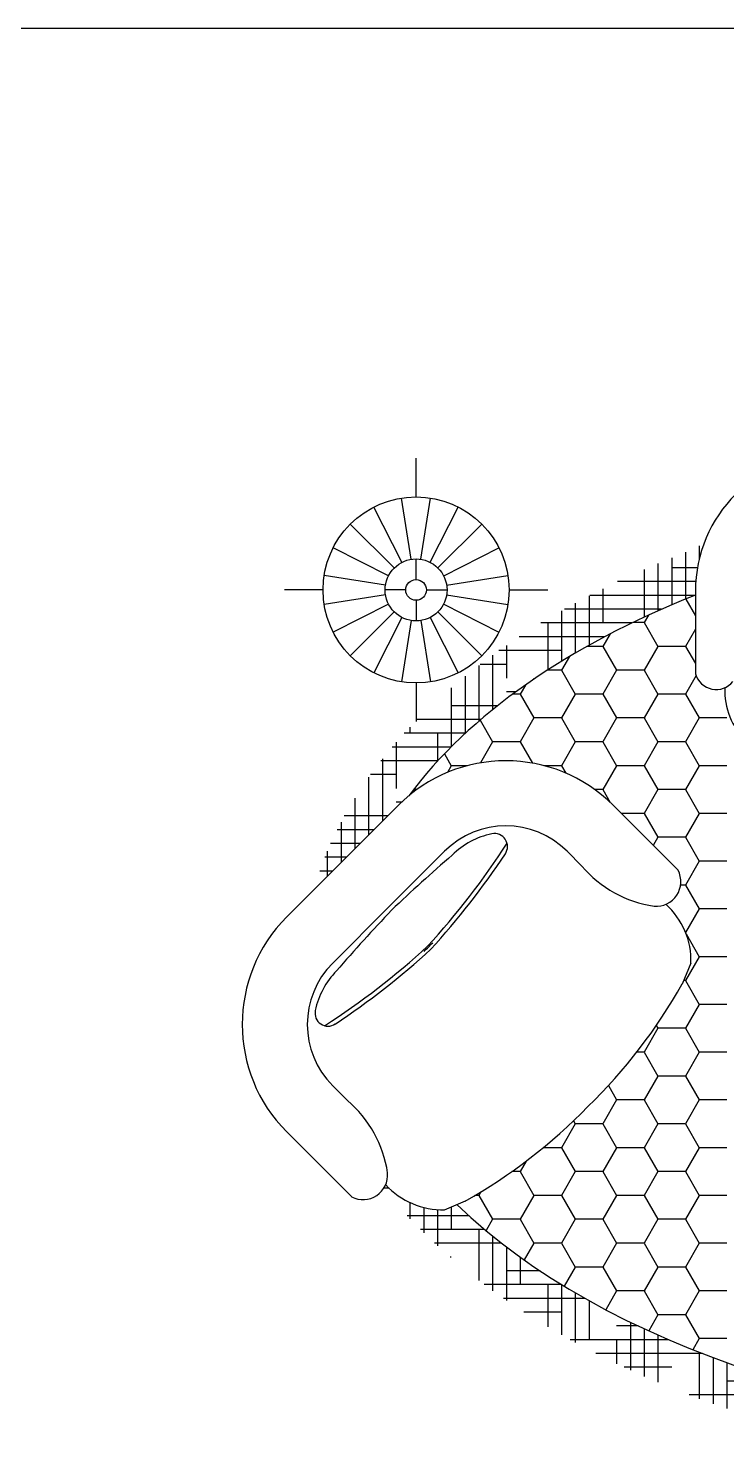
# Model space of a CAD drawing. Header units: millimetres. Extents: x -30782 to 40110, y 35885 to 73818.
# Drawn here: x 5712 to 7403, y 64224 to 67634 of the extents above; entities that cross this region are included whole.
import ezdxf

# ---------------------------------------------------------------- set-up
doc = ezdxf.new("R2010")
doc.units = ezdxf.units.MM
doc.layers.add('www.cad-blocks.net', color=7, linetype='Continuous')

# ---------------------------------------------------------------- blocks, each defined once
blk = doc.blocks.new('A$C04B71D83')
for p, q in [((416.1, 2375.8), (416.1, 2469.4)), ((404.3, 2224.9), (380.9, 2373.1)), ((427.8, 2224.9), (451.3, 2373.1)), ((382, 2217.7), (313.9, 2351.3)), ((450.1, 2217.7), (518.2, 2351.3)), ((363, 2203.9), (257, 2309.9)), ((469.1, 2203.9), (575.2, 2309.9)), ((349.2, 2184.9), (215.6, 2253)), ((482.9, 2184.9), (616.5, 2253)), ((1101.4, 2257.4), (1101.4, 2225)), ((416.1, 2175.8), (416.1, 2225.8)), ((1034.7, 2228.5), (1034.7, 2114.8)), ((1068, 2242.1), (1068, 2128.7)), ((342, 2162.6), (193.8, 2186)), ((490.1, 2162.6), (638.3, 2186)), ((968, 2200.3), (968, 2085.1)), ((1001.4, 2214.7), (1001.4, 2100.3)), ((1097.1, 2204.2), (1034.7, 2204.2)), ((191.1, 2150.8), (97.5, 2150.8)), ((391.1, 2150.8), (341.1, 2150.8)), ((441.1, 2150.8), (491.1, 2150.8)), ((641.1, 2150.8), (734.6, 2150.8)), ((868, 2153.5), (868, 2070.9)), ((1093.1, 2170.9), (903.7, 2170.9)), ((342, 2139.1), (193.8, 2115.6)), ((349.2, 2116.8), (215.6, 2048.7)), ((416.1, 2125.8), (416.1, 2075.8)), ((482.9, 2116.8), (616.5, 2048.7)), ((490.1, 2139.1), (638.3, 2115.6)), ((801.3, 2118.7), (801.3, 1998.1)), ((834.7, 2136.5), (834.7, 2017.2)), ((1090, 2137.5), (836.8, 2137.5)), ((1068.6, 2128.9), (1092.3, 2088)), ((1092.3, 2147.9), (1092.3, 1947.9)), ((363, 2097.8), (257, 1991.7)), ((382, 2084), (313.9, 1950.4)), ((450.1, 2084), (518.2, 1950.4)), ((469.1, 2097.8), (575.2, 1991.7)), ((768, 2100.1), (768, 1978.2)), ((1010.3, 2104.2), (775.2, 2104.2)), ((978.2, 2089.8), (968, 2072.1)), ((404.3, 2076.8), (380.9, 1928.6)), ((427.8, 2076.8), (451.3, 1928.6)), ((938, 2070.9), (718.3, 2070.9)), ((734.7, 2070.9), (734.7, 1957.2)), ((934.7, 2070.9), (934.7, 2069.2)), ((968, 2072.1), (940.7, 2072.1)), ((968, 2072.1), (1001.4, 2014.4)), ((1092.3, 2056.3), (1068.1, 2014.4)), ((634.7, 2016.7), (634.7, 1937.5)), ((872.2, 2037.5), (665.6, 2037.5)), ((868, 2014.4), (829.7, 2014.4)), ((885.4, 2044.4), (868, 2014.4)), ((868, 2014.4), (901.4, 1956.7)), ((1001.4, 2014.4), (968, 1956.7)), ((1068, 2014.4), (1001.4, 2014.4)), ((1068.1, 2014.4), (1092.3, 1972.5)), ((601.3, 1993.2), (601.3, 1861)), ((768, 2004.2), (616.7, 2004.2)), ((787.1, 1989.7), (768, 1956.7)), ((568, 1968.3), (568, 1833.2)), ((634.7, 1970.8), (571.3, 1970.8)), ((768, 1956.7), (733.8, 1956.7)), ((768, 1956.7), (801.4, 1898.9)), ((901.4, 1956.7), (868, 1898.9)), ((968, 1956.7), (901.4, 1956.7)), ((968, 1956.7), (1001.4, 1898.9)), ((1093.8, 1943.5), (1068.1, 1898.9)), ((416.1, 1925.8), (416.1, 1832.3)), ((501.3, 1914.3), (501.3, 1771.4)), ((534.6, 1942.1), (534.6, 1803.4)), ((680.6, 1920.8), (668, 1898.9)), ((701.3, 1937.5), (701.3, 1935.1)), ((657.5, 1904.2), (634.7, 1904.2)), ((668, 1898.9), (650.3, 1898.9)), ((668, 1898.9), (701.3, 1841.2)), ((801.4, 1898.9), (768, 1841.2)), ((868, 1898.9), (801.3, 1898.9)), ((868, 1898.9), (901.4, 1841.2)), ((1001.4, 1898.9), (968, 1841.2)), ((1068, 1898.9), (1001.4, 1898.9)), ((1068.1, 1898.9), (1101.4, 1841.2)), ((613.6, 1870.8), (501.3, 1870.8)), ((701.3, 1841.2), (668, 1783.4)), ((768, 1841.2), (701.3, 1841.2)), ((768, 1841.2), (801.4, 1783.4)), ((901.4, 1841.2), (868, 1783.4)), ((968, 1841.2), (901.4, 1841.2)), ((968, 1841.2), (1001.4, 1783.4)), ((1101.4, 1841.2), (1068.1, 1783.4)), ((1168.1, 1841.2), (1101.4, 1841.2)), ((401.3, 1819.1), (401.3, 1804.2)), ((573, 1837.5), (419, 1837.5)), ((571.1, 1835.8), (601.3, 1783.4)), ((368, 1782.3), (368, 1670.8)), ((535.4, 1804.2), (387.4, 1804.2)), ((468, 1804.2), (468, 1736.8)), ((601.3, 1783.4), (571.9, 1732.5)), ((668, 1783.4), (601.3, 1783.4)), ((668, 1783.4), (697.8, 1731.9)), ((801.4, 1783.4), (768, 1725.7)), ((868, 1783.4), (801.3, 1783.4)), ((868, 1783.4), (901.4, 1725.7)), ((1001.4, 1783.4), (968, 1725.7)), ((1068, 1783.4), (1001.4, 1783.4)), ((1068.1, 1783.4), (1101.4, 1725.7)), ((334.6, 1742.1), (334.6, 1591.3)), ((500.7, 1770.8), (358.1, 1770.8)), ((484.7, 1754.5), (501.3, 1725.7)), ((468.6, 1737.5), (331, 1737.5)), ((501.3, 1725.7), (491.9, 1709.4)), ((540.3, 1725.7), (501.3, 1725.7)), ((768, 1725.7), (726, 1725.7)), ((768, 1725.7), (778.4, 1707.7)), ((901.4, 1725.7), (868, 1667.9)), ((968, 1725.7), (901.4, 1725.7)), ((968, 1725.7), (1001.4, 1668)), ((1101.4, 1725.7), (1068.1, 1667.9)), ((1168.1, 1725.7), (1101.4, 1725.7)), ((301.3, 1697.6), (301.3, 1558)), ((368, 1704.1), (305.9, 1704.1)), ((267.9, 1647.5), (267.9, 1524.6)), ((381, 1637.5), (368, 1637.5)), ((417.9, 1667.9), (409.7, 1667.9)), ((868, 1667.9), (848.5, 1667.9)), ((868, 1668), (886, 1636.8)), ((1001.4, 1667.9), (968, 1610.2)), ((1068, 1667.9), (1001.4, 1667.9)), ((1068.1, 1668), (1101.4, 1610.2)), ((347.4, 1604.1), (242.5, 1604.1)), ((248.5, 1505.2), (373.3, 1630)), ((893, 1630), (1050.2, 1472.8)), ((968, 1610.2), (912.8, 1610.2)), ((968, 1610.2), (1001.4, 1552.5)), ((1101.4, 1610.2), (1068.1, 1552.5)), ((1168.1, 1610.2), (1101.4, 1610.2)), ((314.1, 1570.8), (225.1, 1570.8)), ((234.6, 1589.4), (234.6, 1491.3)), ((280.8, 1537.5), (209.4, 1537.5)), ((1001.4, 1552.5), (990.1, 1532.9)), ((1068, 1552.5), (1001.4, 1552.5)), ((1068.1, 1552.5), (1101.4, 1494.7)), ((247.4, 1504.1), (195.4, 1504.1)), ((201.3, 1518.6), (201.3, 1458)), ((238.2, 1494.9), (248.5, 1505.2)), ((484.7, 1518.6), (349.6, 1383.5)), ((817.2, 1483.1), (781.6, 1518.6)), ((227.9, 1484.6), (103.1, 1359.8)), ((214.1, 1470.8), (183.1, 1470.8)), ((238.2, 1494.9), (227.9, 1484.6)), ((1101.4, 1494.7), (1068.1, 1437)), ((1168.1, 1494.7), (1101.4, 1494.7)), ((1068, 1437), (1056.4, 1437)), ((1068.1, 1437), (1101.4, 1379.2)), ((214.5, 1248.4), (349.6, 1383.5)), ((1101.4, 1379.2), (1068.3, 1322)), ((1168.1, 1379.2), (1101.4, 1379.2)), ((1069.5, 1319), (1101.4, 1263.8)), ((1101.4, 1263.8), (1068.1, 1206)), ((1168.1, 1263.8), (1101.4, 1263.8)), ((1081.3, 1248.1), (1059.9, 1197.1)), ((1068, 1206), (1063.6, 1206)), ((1068.1, 1206), (1101.4, 1148.3)), ((1101.4, 1148.3), (1068.1, 1090.5)), ((1168.1, 1148.3), (1101.4, 1148.3)), ((997.5, 1097.3), (1001.4, 1090.5)), ((1001.4, 1090.5), (968, 1032.8)), ((1068, 1090.5), (1001.4, 1090.5)), ((1068.1, 1090.5), (1101.4, 1032.8)), ((968, 1032.8), (950.1, 1032.8)), ((968, 1032.8), (1001.4, 975)), ((1101.4, 1032.8), (1068.1, 975)), ((1168.1, 1032.8), (1101.4, 1032.8)), ((1001.4, 975), (968, 917.3)), ((1068, 975), (1001.4, 975)), ((1068.1, 975), (1101.4, 917.3)), ((250, 915.9), (214.5, 951.5)), ((881.4, 951.8), (901.4, 917.3)), ((901.4, 917.3), (868, 859.6)), ((968, 917.3), (901.4, 917.3)), ((968, 917.3), (1001.4, 859.6)), ((1101.4, 917.3), (1068.1, 859.6)), ((1168.1, 917.3), (1101.4, 917.3)), ((801.4, 859.6), (768, 801.8)), ((797.3, 866.6), (801.4, 859.6)), ((868, 859.6), (801.3, 859.6)), ((868, 859.6), (901.4, 801.8)), ((1001.4, 859.6), (968, 801.8)), ((1068, 859.6), (1001.4, 859.6)), ((1068.1, 859.6), (1101.4, 801.8)), ((103.1, 840.1), (260.3, 682.9)), ((768, 801.8), (723.8, 801.8)), ((768, 801.8), (801.4, 744.1)), ((901.4, 801.8), (868, 744.1)), ((968, 801.8), (901.4, 801.8)), ((968, 801.8), (1001.4, 744.1)), ((1101.4, 801.8), (1068.1, 744.1)), ((1168.1, 801.8), (1101.4, 801.8)), ((682.7, 769.5), (668, 744.1)), ((668, 744.1), (647.9, 744.1)), ((668, 744.1), (701.3, 686.3)), ((801.4, 744.1), (768, 686.3)), ((868, 744.1), (801.3, 744.1)), ((868, 744.1), (901.4, 686.3)), ((1001.4, 744.1), (968, 686.3)), ((1068, 744.1), (1001.4, 744.1)), ((1068.1, 744.1), (1101.4, 686.3)), ((350.7, 704), (338.3, 704)), ((568, 686.3), (558.7, 686.3)), ((572.9, 694.9), (568, 686.3)), ((568, 686.3), (601.3, 628.6)), ((701.3, 686.3), (668, 628.6)), ((768, 686.3), (701.3, 686.3)), ((768, 686.3), (801.4, 628.6)), ((901.4, 686.3), (868, 628.6)), ((968, 686.3), (901.4, 686.3)), ((968, 686.3), (1001.4, 628.6)), ((1101.4, 686.3), (1068.1, 628.6)), ((1168.1, 686.3), (1101.4, 686.3)), ((401.3, 669), (401.3, 629.9)), ((434.6, 657.2), (434.6, 595.9)), ((468, 652), (468, 564.3)), ((484.9, 651.8), (536, 673.2)), ((501.3, 658.7), (501.3, 604)), ((543.7, 637.3), (394.4, 637.3)), ((601.3, 628.6), (585.4, 601.1)), ((668, 628.6), (601.3, 628.6)), ((668, 628.6), (701.3, 570.8)), ((801.4, 628.6), (768, 570.8)), ((868, 628.6), (801.3, 628.6)), ((868, 628.6), (901.4, 570.8)), ((1001.4, 628.6), (968, 570.8)), ((1068, 628.6), (1001.4, 628.6)), ((1068.1, 628.6), (1101.4, 570.8)), ((581.9, 604), (426.5, 604)), ((568, 604), (568, 480.7)), ((601.3, 588), (601.3, 455.9)), ((623.2, 570.7), (461.1, 570.7)), ((634.7, 561.9), (634.7, 432.3)), ((701.3, 570.8), (677.9, 530.2)), ((768, 570.8), (701.3, 570.8)), ((768, 570.8), (801.4, 513.1)), ((901.4, 570.8), (868, 513.1)), ((968, 570.8), (901.4, 570.8)), ((968, 570.8), (1001.4, 513.1)), ((1101.4, 570.8), (1068.1, 513.1)), ((1168.1, 570.8), (1101.4, 570.8)), ((501.3, 537.3), (498.3, 537.3)), ((668, 537.2), (668, 470.7)), ((801.4, 513.1), (774.6, 466.8)), ((868, 513.1), (801.3, 513.1)), ((868, 513.1), (901.4, 455.4)), ((1001.4, 513.1), (968, 455.4)), ((1068, 513.1), (1001.4, 513.1)), ((1068.1, 513.1), (1101.4, 455.4)), ((716.1, 504), (634.7, 504)), ((768.3, 470.7), (581.2, 470.7)), ((734.7, 470.7), (734.7, 368.3)), ((768, 470.9), (768, 348.9)), ((801.3, 450.9), (801.3, 330.3)), ((901.4, 455.4), (875.1, 409.9)), ((968, 455.4), (901.4, 455.4)), ((968, 455.4), (1001.4, 397.6)), ((1101.4, 455.4), (1068.1, 397.6)), ((1168.1, 455.4), (1101.4, 455.4)), ((824.9, 437.3), (627.4, 437.3)), ((834.7, 431.9), (834.7, 337.3)), ((768, 404), (677.2, 404)), ((934.7, 379.8), (934.7, 263.7)), ((1001.4, 397.6), (979, 358.9)), ((1068, 397.6), (1001.4, 397.6)), ((1068.1, 397.6), (1101.4, 339.9)), ((953.7, 370.6), (901.4, 370.6)), ((968, 363.9), (968, 248.7)), ((1001.4, 348.8), (1001.4, 234.3)), ((1027.6, 337.3), (788.7, 337.3)), ((901.4, 337.3), (901.4, 279.3)), ((1101.4, 339.9), (1085.9, 313.1)), ((1168.1, 339.9), (1101.4, 339.9)), ((1101.4, 307), (1101.4, 194.7)), ((1109.3, 304), (851.4, 304)), ((1134.7, 294.3), (1134.7, 182.5)), ((1168.1, 282.1), (1168.1, 170.8)), ((1034.7, 270.6), (919.7, 270.6)), ((1304.6, 237.3), (1168.1, 237.3)), ((1425.8, 204), (1076.8, 204))]:
    blk.add_line(p, q)
for radius in [225, 75, 25]:
    blk.add_circle((416.1, 2150.8), radius)
for centre, radius, start, end in [((1423, 2147.9), 330.8, 90, 180), ((1142.5, 1962.5), 52.4, 196.2811, 320.6217), ((1329.9, 1906.5), 166.9, 177.2145, 226.6885), ((633.2, 1370.1), 367.5, 45, 135), ((633.2, 1370.1), 210, 45, 135), ((-932.9, 2549.9), 1867.1, 317.5199, 327.1898), ((637.3, 1375.7), 189, 101.5012, 135), ((605.9, 1530), 31.5, 326.4653, 101.5012), ((2847.2, -1222.8), 3599.5, 130.6218, 133.7768), ((-932.9, 2549.9), 1877.6, 317.5058, 326.4653), ((1034.2, 1667.5), 284.8, 220.359, 261.5496), ((997.3, 1445.3), 59.6, 265.2227, 27.5272), ((2955.9, -1114.1), 3599.5, 136.2232, 139.3782), ((897.4, 1253.9), 184, 358.2134, 47.8934), ((363, 1099.9), 367.5, 135, 225), ((-1903.5, 3647.2), 3330.3, 314.8706, 315.1225), ((-816.8, 2666), 1867.1, 302.8102, 312.4801), ((-816.8, 2666), 1877.6, 303.5347, 312.4942), ((-1914.1, 3636.6), 3330.3, 314.8775, 315.1294), ((363, 1099.9), 210, 135, 225), ((357.4, 1095.8), 189, 135, 168.4988), ((-99.1, 1852.9), 1331.6, 314.3702, 330.5373), ((203.1, 1127.2), 31.5, 168.4988, 303.5347), ((65.6, 698.9), 284.8, 8.4504, 49.641), ((-119.8, 1832.2), 1331.6, 299.4627, 315.6298), ((287.8, 735.8), 59.6, 242.4728, 4.7773), ((479.2, 835.7), 184, 222.1066, 271.7866)]:
    blk.add_arc(centre, radius, start, end)
for major_axis, ratio, start_param, end_param in [((-2004, -0.9), 0.558812, -0.955451, -0.393179), ((2003.4, 0), 0.558831, 3.665597, 5.733926)]:
    blk.add_ellipse((2249.5, 1224.5), major_axis=major_axis, ratio=ratio, start_param=start_param, end_param=end_param)
blk = doc.blocks.new('format')
at = {"color": 155, "true_color": 0x546d8e}
blk.add_line((-27052.7, 67633.8), (40110.2, 67633.8), dxfattribs=at)

msp = doc.modelspace()

# ---------------------------------------------------------------- block references
msp.add_blockref('A$C04B71D83', (6234.9, 64124.3))
at = {"layer": 'www.cad-blocks.net'}
msp.add_blockref('format', (0, 0), dxfattribs=at)

doc.saveas('drawing.dxf')
